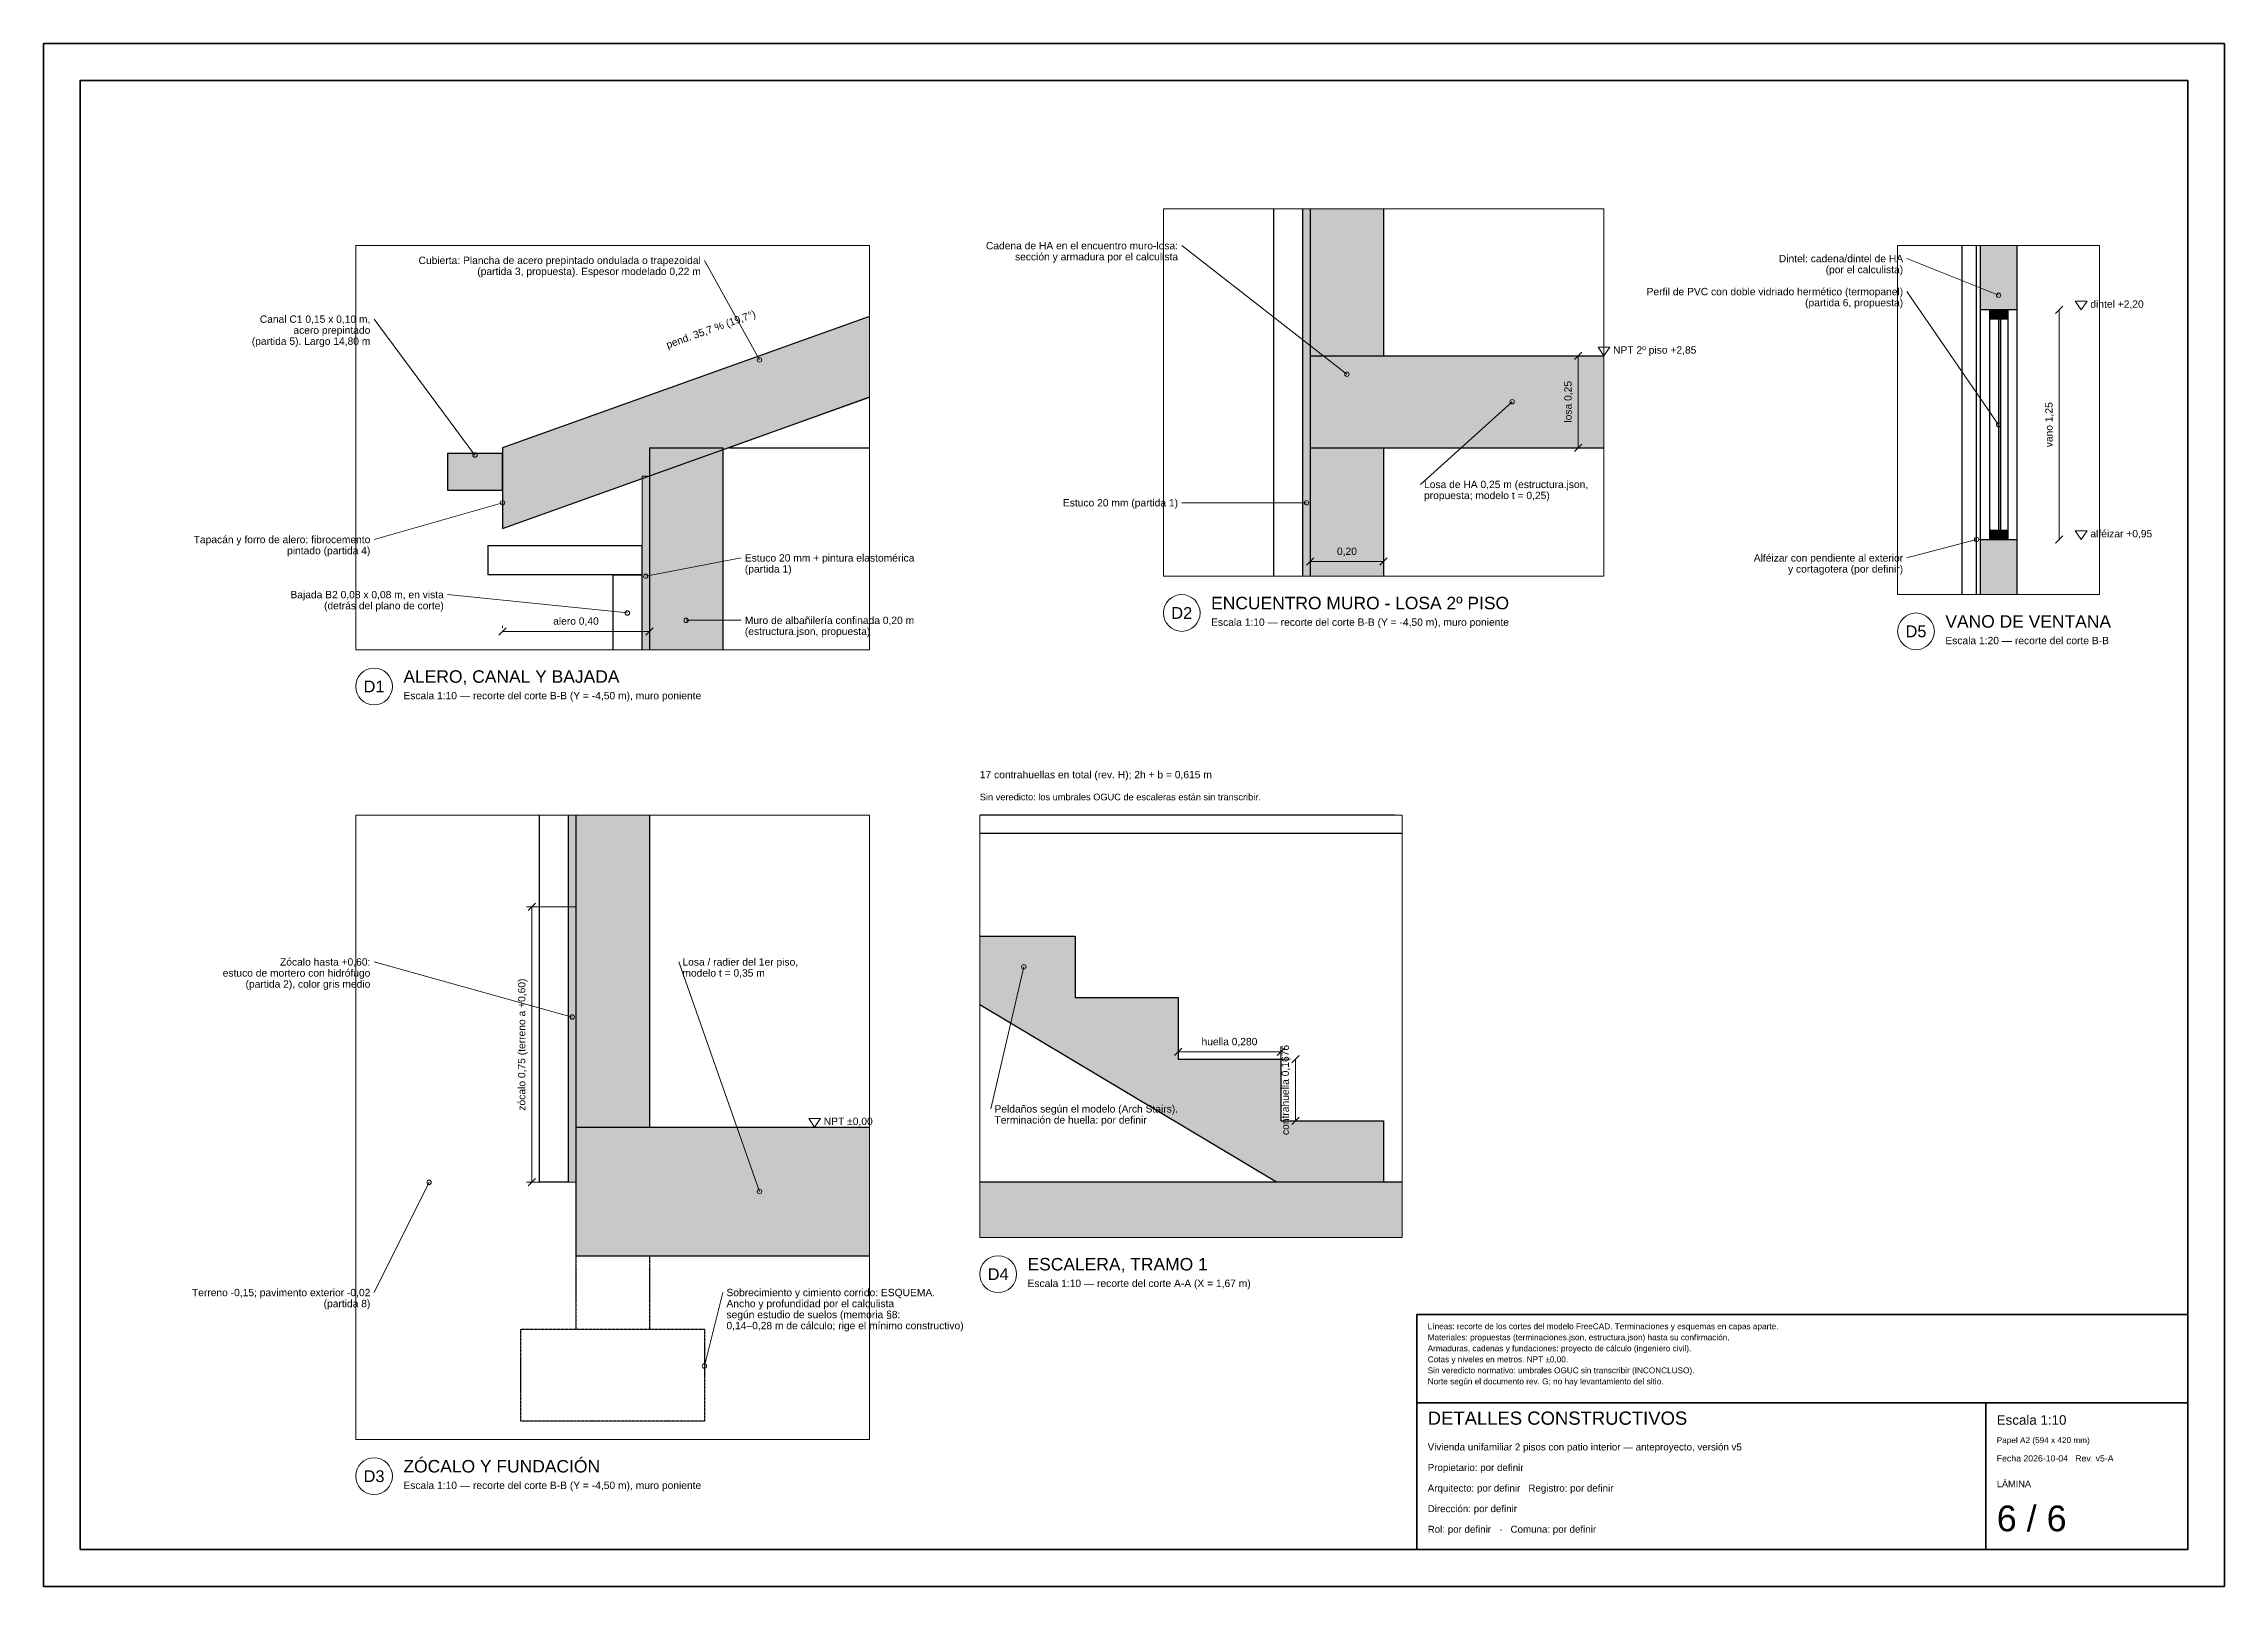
# Paper-space layout 'A2 1-10' of a CAD drawing. Header units: metres, sheet in millimetres. Extents: x 0 to 594, y 0 to 420.
# The model-space entities are those that its viewports show. They can reach past a viewport. Long polylines and large blocks are cut down to what shows.
import ezdxf
from ezdxf.enums import TextEntityAlignment as Align

# ---------------------------------------------------------------- set-up
doc = ezdxf.new("R2010")
doc.units = ezdxf.units.M
doc.header["$LTSCALE"] = 0.5
doc.linetypes.add('DASHED', pattern=[1.524, 1.27, -0.254])
for name, color, linetype, lineweight in [('A-COTA', 1, 'CONTINUOUS', 18), ('A-CUAD', 7, 'CONTINUOUS', 35), ('A-DET-ESQ', 1, 'DASHED', 25), ('A-DET-MARCO', 9, 'Continuous', 13), ('A-DET-NOTA', 7, 'Continuous', 13), ('A-DET-TERM', 2, 'Continuous', 13), ('A-NIVEL', 7, 'Continuous', 18), ('A-SECC', 8, 'Continuous', 50), ('A-TEXT', 7, 'CONTINUOUS', 18), ('A-VIST', 7, 'Continuous', 25)]:
    doc.layers.add(name, color=color, linetype=linetype, lineweight=lineweight)
doc.styles.add('ARQ', font='arial.ttf')

msp = doc.modelspace()

# ---------------------------------------------------------------- hatches: boundary and pattern name
at = {"layer": 'A-DET-TERM'}
for color, points in [(2, [(3.43, 2.75), (3.45, 2.75), (3.45, 3.75), (3.43, 3.75)]), (2, [(1.63, 2.55), (1.65, 2.55), (1.65, 3.0229), (1.63, 3.0229)]), (2, [(1.43, 1.85), (1.45, 1.85), (1.45, 2.1), (1.43, 2.1)]), (8, [(1.43, 1.1), (1.45, 1.1), (1.45, 1.85), (1.43, 1.85)])]:
    msp.add_hatch(color=color, dxfattribs=at).paths.add_polyline_path(points)
at = {"layer": 'A-SECC'}
for points in [[(3.45, 3.75), (3.65, 3.75), (3.65, 3.35), (3.45, 3.35), (3.45, 3.75)], [(5.275, 3.65), (5.375, 3.65), (5.375, 3.475), (5.275, 3.475), (5.275, 3.65)], [(1.25, 2.88), (1.25, 3.1), (2.25, 3.4571), (2.25, 3.2371), (1.25, 2.88)], [(5.3, 3.475), (5.35, 3.475), (5.35, 3.45), (5.3, 3.45), (5.3, 3.475)], [(5.325, 2.875), (5.325, 3.45), (5.33, 3.45), (5.33, 2.875), (5.325, 2.875)], [(3.45, 3.1), (3.45, 3.35), (4.25, 3.35), (4.25, 3.1), (3.45, 3.1)], [(1.65, 3.1), (1.85, 3.1), (1.85, 2.55), (1.65, 2.55), (1.65, 3.1)], [(3.45, 3.1), (3.65, 3.1), (3.65, 2.75), (3.45, 2.75), (3.45, 3.1)], [(1.1, 2.984), (1.1, 3.084), (1.25, 3.084), (1.25, 2.984), (1.1, 2.984)], [(5.3, 2.85), (5.3, 2.875), (5.35, 2.875), (5.35, 2.85), (5.3, 2.85)], [(5.275, 2.85), (5.375, 2.85), (5.375, 2.7), (5.275, 2.7), (5.275, 2.85)], [(1.45, 2.1), (1.65, 2.1), (1.65, 1.25), (1.45, 1.25), (1.45, 2.1)], [(3.3579, 1.1), (2.55, 1.5836), (2.55, 1.7704), (2.81, 1.7704), (2.81, 1.6028), (3.09, 1.6028), (3.09, 1.4352), (3.37, 1.4352), (3.37, 1.2676), (3.44, 1.2676), (3.65, 1.2676), (3.65, 1.1), (3.3579, 1.1)], [(1.45, 0.9), (1.45, 1.25), (2.25, 1.25), (2.25, 0.9), (1.45, 0.9)], [(3.7, 1.1), (3.7, 0.95), (2.55, 0.95), (2.55, 1.1), (3.7, 1.1)]]:
    msp.add_hatch(color=252, dxfattribs=at).paths.add_polyline_path(points)

# ---------------------------------------------------------------- linework, layer by layer
at = {"layer": 'A-COTA'}
for p, q in [((5.475, 3.475), (5.475, 3.475)), ((5.48, 3.465), (5.5, 3.485)), ((5.49, 2.85), (5.49, 3.475)), ((4.15, 3.35), (4.165, 3.35)), ((4.17, 3.34), (4.19, 3.36)), ((4.18, 3.1), (4.18, 3.35)), ((4.15, 3.1), (4.165, 3.1)), ((4.17, 3.09), (4.19, 3.11)), ((5.48, 2.84), (5.5, 2.86)), ((3.44, 2.78), (3.46, 2.8)), ((3.45, 2.8), (3.45, 2.805)), ((3.64, 2.78), (3.66, 2.8)), ((3.65, 2.8), (3.65, 2.805)), ((5.475, 2.85), (5.475, 2.85)), ((3.45, 2.79), (3.65, 2.79)), ((1.25, 2.61), (1.25, 2.615)), ((1.65, 2.61), (1.65, 2.615)), ((1.24, 2.59), (1.26, 2.61)), ((1.25, 2.6), (1.65, 2.6)), ((1.64, 2.59), (1.66, 2.61)), ((1.43, 1.85), (1.315, 1.85)), ((1.32, 1.84), (1.34, 1.86)), ((1.33, 1.1), (1.33, 1.85)), ((3.08, 1.4452), (3.1, 1.4652)), ((3.09, 1.4352), (3.09, 1.4702)), ((3.09, 1.4552), (3.37, 1.4552)), ((3.36, 1.4452), (3.38, 1.4652)), ((3.37, 1.4352), (3.37, 1.4702)), ((3.37, 1.4352), (3.395, 1.4352)), ((3.4, 1.4252), (3.42, 1.4452)), ((3.41, 1.2676), (3.41, 1.4352)), ((3.37, 1.2676), (3.395, 1.2676)), ((3.4, 1.2576), (3.42, 1.2776)), ((1.43, 1.1), (1.315, 1.1)), ((1.32, 1.09), (1.34, 1.11))]:
    msp.add_line(p, q, dxfattribs=at)
at = {"layer": 'A-CUAD'}
for p, q in [((3.74, 0.5), (5.84, 0.5)), ((5.29, 0.1), (5.29, 0.5))]:
    msp.add_line(p, q, dxfattribs=at)
for points in [[(0, 0), (5.94, 0), (5.94, 4.2), (0, 4.2)], [(0.1, 0.1), (5.84, 0.1), (5.84, 4.1), (0.1, 4.1)], [(3.74, 0.1), (5.84, 0.1), (5.84, 0.74), (3.74, 0.74)]]:
    msp.add_lwpolyline(points, close=True, dxfattribs=at)
at = {"layer": 'A-DET-ESQ'}
for p, q in [((1.45, 0.9), (1.45, 0.7)), ((1.65, 0.9), (1.65, 0.7))]:
    msp.add_line(p, q, dxfattribs=at)
msp.add_lwpolyline([(1.3, 0.45), (1.3, 0.7), (1.8, 0.7), (1.8, 0.45)], close=True, dxfattribs=at)
at = {"layer": 'A-DET-MARCO'}
for points in [[(3.05, 2.75), (4.25, 2.75), (4.25, 3.75), (3.05, 3.75)], [(0.85, 2.55), (2.25, 2.55), (2.25, 3.65), (0.85, 3.65)], [(5.05, 2.7), (5.6, 2.7), (5.6, 3.65), (5.05, 3.65)], [(0.85, 0.4), (2.25, 0.4), (2.25, 2.1), (0.85, 2.1)], [(2.55, 0.95), (3.7, 0.95), (3.7, 2.1), (2.55, 2.1)]]:
    msp.add_lwpolyline(points, close=True, dxfattribs=at)
at = {"layer": 'A-DET-NOTA'}
for p, q in [((3.55, 3.3), (3.1, 3.65)), ((1.95, 3.3391), (1.8, 3.61)), ((5.325, 3.515), (5.075, 3.615)), ((5.325, 3.1625), (5.075, 3.525)), ((1.175, 3.08), (0.9, 3.45)), ((4, 3.225), (3.75, 3)), ((1.25, 2.95), (0.9, 2.85)), ((3.44, 2.95), (3.1, 2.95)), ((1.64, 2.75), (1.9, 2.8)), ((5.265, 2.85), (5.075, 2.8)), ((1.59, 2.65), (1.1, 2.7)), ((1.75, 2.63), (1.9, 2.63)), ((1.44, 1.55), (0.9, 1.7)), ((1.95, 1.075), (1.73, 1.7)), ((2.67, 1.6866), (2.58, 1.3)), ((1.05, 1.1), (0.9, 0.8)), ((1.8, 0.6), (1.85, 0.8))]:
    msp.add_line(p, q, dxfattribs=at)
for centre in [(5.325, 3.515), (1.95, 3.3391), (3.55, 3.3), (4, 3.225), (5.325, 3.1625), (1.175, 3.08), (1.25, 2.95), (3.44, 2.95), (5.265, 2.85), (1.64, 2.75), (1.59, 2.65), (1.75, 2.63), (2.67, 1.6866), (1.44, 1.55), (1.05, 1.1), (1.95, 1.075), (1.8, 0.6)]:
    msp.add_circle(centre, 0.006, dxfattribs=at)
at = {"layer": 'A-DET-TERM', "color": 2}
for points in [[(3.43, 2.75), (3.45, 2.75), (3.45, 3.75), (3.43, 3.75)], [(1.63, 2.55), (1.65, 2.55), (1.65, 3.0229), (1.63, 3.0229)], [(1.43, 1.85), (1.45, 1.85), (1.45, 2.1), (1.43, 2.1)]]:
    msp.add_lwpolyline(points, close=True, dxfattribs=at)
at = {"layer": 'A-DET-TERM', "color": 8}
msp.add_lwpolyline([(1.43, 1.1), (1.45, 1.1), (1.45, 1.85), (1.43, 1.85)], close=True, dxfattribs=at)
at = {"layer": 'A-NIVEL'}
for points in [[(5.55, 3.475), (5.566, 3.499), (5.534, 3.499)], [(4.25, 3.35), (4.266, 3.374), (4.234, 3.374)], [(5.55, 2.85), (5.566, 2.874), (5.534, 2.874)], [(2.1, 1.25), (2.116, 1.274), (2.084, 1.274)]]:
    msp.add_lwpolyline(points, close=True, dxfattribs=at)
at = {"layer": 'A-TEXT'}
for centre in [(3.1, 2.65), (5.1, 2.6), (0.9, 2.45), (2.6, 0.85), (0.9, 0.3)]:
    msp.add_circle(centre, 0.05, dxfattribs=at)
at = {"layer": 'A-VIST'}
for p, q in [((3.35, 3.75), (3.35, 2.75)), ((3.43, 2.75), (3.43, 3.75)), ((3.45, 3.75), (3.45, 3.35)), ((3.65, 3.75), (3.65, 3.35)), ((5.225, 3.65), (5.225, 2.7)), ((5.265, 2.7), (5.265, 3.65)), ((5.275, 3.65), (5.275, 3.475)), ((5.375, 3.65), (5.375, 3.475)), ((2.25, 3.4571), (1.25, 3.1)), ((5.275, 3.475), (5.275, 2.85)), ((5.375, 3.475), (5.275, 3.475)), ((5.3, 3.475), (5.3, 3.45)), ((5.35, 3.475), (5.3, 3.475)), ((5.3, 3.45), (5.3, 2.875)), ((5.35, 3.45), (5.3, 3.45)), ((5.325, 3.45), (5.325, 2.875)), ((5.33, 3.45), (5.325, 3.45)), ((5.33, 3.45), (5.33, 2.875)), ((5.35, 3.475), (5.35, 3.45)), ((5.35, 3.45), (5.35, 2.875)), ((5.375, 3.475), (5.375, 2.85)), ((3.45, 3.35), (3.65, 3.35)), ((3.45, 3.35), (3.45, 3.1)), ((3.45, 3.35), (4.25, 3.35)), ((1.25, 2.88), (2.25, 3.2371)), ((2.25, 3.2371), (1.866, 3.1)), ((1.25, 3.1), (1.25, 2.88)), ((1.65, 3.1), (1.65, 2.55)), ((1.65, 3.1), (1.85, 3.1)), ((1.85, 3.1), (1.85, 2.55)), ((1.866, 3.1), (2.25, 3.1)), ((3.45, 3.1), (3.45, 2.75)), ((3.45, 3.1), (3.65, 3.1)), ((3.45, 3.1), (4.25, 3.1)), ((3.65, 3.1), (3.65, 2.75)), ((1.25, 3.084), (1.1, 3.084)), ((1.1, 3.084), (1.1, 2.984)), ((1.25, 2.984), (1.25, 3.084)), ((1.1, 2.984), (1.25, 2.984)), ((5.3, 2.875), (5.3, 2.85)), ((5.3, 2.875), (5.35, 2.875)), ((5.325, 2.875), (5.33, 2.875)), ((5.35, 2.875), (5.35, 2.85)), ((1.21, 2.834), (1.63, 2.834)), ((1.21, 2.834), (1.21, 2.754)), ((1.63, 2.754), (1.63, 2.834)), ((5.275, 2.85), (5.275, 2.7)), ((5.275, 2.85), (5.375, 2.85)), ((5.3, 2.85), (5.35, 2.85)), ((5.375, 2.85), (5.375, 2.7)), ((1.63, 2.754), (1.21, 2.754)), ((1.55, 2.754), (1.63, 2.754)), ((1.55, 2.754), (1.55, 2.55)), ((1.63, 2.55), (1.63, 2.754)), ((1.35, 2.1), (1.35, 1.1)), ((1.43, 1.1), (1.43, 2.1)), ((1.45, 2.1), (1.45, 1.25)), ((1.65, 2.1), (1.65, 1.25)), ((3.68, 2.1), (2.55, 2.1)), ((3.68, 2.1), (2.55, 2.1)), ((3.7, 2.05), (2.55, 2.05)), ((3.7, 2.05), (2.55, 2.05)), ((2.55, 1.7704), (2.81, 1.7704)), ((2.81, 1.7704), (2.81, 1.6028)), ((3.3579, 1.1), (2.55, 1.5836)), ((2.81, 1.6028), (3.09, 1.6028)), ((3.09, 1.6028), (3.09, 1.4352)), ((3.09, 1.4352), (3.37, 1.4352)), ((3.37, 1.4352), (3.37, 1.2676)), ((1.45, 1.25), (1.65, 1.25)), ((1.45, 1.25), (1.45, 0.9)), ((1.45, 1.25), (2.25, 1.25)), ((3.37, 1.2676), (3.65, 1.2676)), ((3.65, 1.2676), (3.65, 1.1)), ((1.43, 1.1), (1.35, 1.1)), ((3.7, 1.1), (2.55, 1.1)), ((3.65, 1.1), (3.3579, 1.1)), ((1.45, 0.9), (2.25, 0.9))]:
    msp.add_line(p, q, dxfattribs=at)

# ---------------------------------------------------------------- texts
at = {"layer": 'A-COTA', "style": 'ARQ'}
for s, p in [('losa 0,25', (4.168, 3.225)), ('vano 1,25', (5.478, 3.1625)), ('zócalo 0,75 (terreno a +0,60)', (1.318, 1.475)), ('contrahuella 0,1676', (3.398, 1.3514))]:
    msp.add_text(s, height=0.02, rotation=90, dxfattribs=at).set_placement(p, align=Align.BOTTOM_CENTER)
for s, p in [('0,20', (3.55, 2.802)), ('alero 0,40', (1.45, 2.612)), ('huella 0,280', (3.23, 1.4672))]:
    msp.add_text(s, height=0.02, dxfattribs=at).set_placement(p, align=Align.BOTTOM_CENTER)
at = {"layer": 'A-NIVEL', "style": 'ARQ'}
for s, p in [('dintel +2,20', (5.575, 3.481)), ('NPT 2º piso +2,85', (4.275, 3.356)), ('alféizar +0,95', (5.575, 2.856)), ('NPT ±0,00', (2.125, 1.256))]:
    msp.add_text(s, height=0.02, dxfattribs=at).set_placement(p)
at = {"layer": 'A-TEXT', "style": 'ARQ'}
for s, p in [('Cadena de HA en el encuentro muro-losa:', (3.09, 3.65)), ('sección y armadura por el calculista', (3.09, 3.62)), ('Dintel: cadena/dintel de HA', (5.065, 3.615)), ('Cubierta: Plancha de acero prepintado ondulada o trapezoidal', (1.79, 3.61)), ('(partida 3, propuesta). Espesor modelado 0,22 m', (1.79, 3.58)), ('(por el calculista)', (5.065, 3.585)), ('Perfil de PVC con doble vidriado hermético (termopanel)', (5.065, 3.525)), ('(partida 6, propuesta)', (5.065, 3.495)), ('Canal C1 0,15 x 0,10 m,', (0.89, 3.45)), ('(partida 5). Largo 14,80 m', (0.89, 3.39)), ('acero prepintado', (0.89, 3.42)), ('Estuco 20 mm (partida 1)', (3.09, 2.95)), ('Tapacán y forro de alero: fibrocemento', (0.89, 2.85)), ('pintado (partida 4)', (0.89, 2.82)), ('Alféizar con pendiente al exterior', (5.065, 2.8)), ('y cortagotera (por definir)', (5.065, 2.77)), ('Bajada B2 0,08 x 0,08 m, en vista', (1.09, 2.7)), ('(detrás del plano de corte)', (1.09, 2.67)), ('estuco de mortero con hidrófugo', (0.89, 1.67)), ('Zócalo hasta +0,60:', (0.89, 1.7)), ('(partida 2), color gris medio', (0.89, 1.64)), ('Terreno -0,15; pavimento exterior -0,02', (0.89, 0.8)), ('(partida 8)', (0.89, 0.77))]:
    msp.add_text(s, height=0.02, dxfattribs=at).set_placement(p, align=Align.MIDDLE_RIGHT)
msp.add_text('pend. 35,7 % (19,7°)', height=0.02, rotation=19.65382, dxfattribs=at).set_placement((1.7, 3.37))
for s, p in [('propuesta; modelo t = 0,25)', (3.76, 2.97)), ('Losa de HA 0,25 m (estructura.json,', (3.76, 3)), ('Estuco 20 mm + pintura elastomérica', (1.91, 2.8)), ('(partida 1)', (1.91, 2.77)), ('Muro de albañilería confinada 0,20 m', (1.91, 2.63)), ('(estructura.json, propuesta)', (1.91, 2.6)), ('modelo t = 0,35 m', (1.74, 1.67)), ('Losa / radier del 1er piso,', (1.74, 1.7)), ('Peldaños según el modelo (Arch Stairs).', (2.59, 1.3)), ('Terminación de huella: por definir', (2.59, 1.27)), ('Ancho y profundidad por el calculista', (1.86, 0.77)), ('Sobrecimiento y cimiento corrido: ESQUEMA.', (1.86, 0.8)), ('según estudio de suelos (memoria §8:', (1.86, 0.74)), ('0,14–0,28 m de cálculo; rige el mínimo constructivo)', (1.86, 0.71))]:
    msp.add_text(s, height=0.02, dxfattribs=at).set_placement(p, align=Align.MIDDLE_LEFT)
for s, height, p in [('ENCUENTRO MURO - LOSA 2º PISO', 0.034, (3.18, 2.66)), ('VANO DE VENTANA', 0.034, (5.18, 2.61)), ('ALERO, CANAL Y BAJADA', 0.034, (0.98, 2.46)), ('17 contrahuellas en total (rev. H); 2h + b = 0,615 m', 0.02, (2.55, 2.2)), ('ESCALERA, TRAMO 1', 0.034, (2.68, 0.86)), ('Líneas: recorte de los cortes del modelo FreeCAD. Terminaciones y esquemas en capas aparte.', 0.016, (3.77, 0.7)), ('Armaduras, cadenas y fundaciones: proyecto de cálculo (ingeniero civil).', 0.016, (3.77, 0.64)), ('Materiales: propuestas (terminaciones.json, estructura.json) hasta su confirmación.', 0.016, (3.77, 0.67)), ('Sin veredicto normativo: umbrales OGUC sin transcribir (INCONCLUSO).', 0.016, (3.77, 0.58)), ('Cotas y niveles en metros. NPT ±0,00.', 0.016, (3.77, 0.61)), ('Norte según el documento rev. G; no hay levantamiento del sitio.', 0.016, (3.77, 0.55)), ('DETALLES CONSTRUCTIVOS', 0.036, (3.77, 0.44)), ('Escala 1:10', 0.026, (5.32, 0.44)), ('Vivienda unifamiliar 2 pisos con patio interior — anteproyecto, versión v5', 0.019, (3.77, 0.37)), ('Papel A2 (594 x 420 mm)', 0.016, (5.32, 0.39)), ('Fecha 2026-10-04   Rev. v5-A', 0.017, (5.32, 0.34)), ('ZÓCALO Y FUNDACIÓN', 0.034, (0.98, 0.31)), ('Propietario: por definir', 0.019, (3.77, 0.314)), ('Arquitecto: por definir   Registro: por definir', 0.019, (3.77, 0.258)), ('LÁMINA', 0.018, (5.32, 0.27)), ('Dirección: por definir', 0.019, (3.77, 0.202)), ('6 / 6', 0.07, (5.32, 0.15)), ('Rol: por definir   ·   Comuna: por definir', 0.019, (3.77, 0.146))]:
    msp.add_text(s, height=height, dxfattribs=at).set_placement(p)
for s, p in [('D2', (3.1, 2.65)), ('D5', (5.1, 2.6)), ('D1', (0.9, 2.45)), ('D4', (2.6, 0.85)), ('D3', (0.9, 0.3))]:
    msp.add_text(s, height=0.032, dxfattribs=at).set_placement(p, align=Align.MIDDLE_CENTER)
at = {"layer": 'A-TEXT', "color": 8, "style": 'ARQ'}
for s, height, p in [('Escala 1:10 — recorte del corte B-B (Y = -4,50 m), muro poniente', 0.02, (3.18, 2.615)), ('Escala 1:20 — recorte del corte B-B', 0.02, (5.18, 2.565)), ('Escala 1:10 — recorte del corte B-B (Y = -4,50 m), muro poniente', 0.02, (0.98, 2.415)), ('Sin veredicto: los umbrales OGUC de escaleras están sin transcribir.', 0.018, (2.55, 2.14)), ('Escala 1:10 — recorte del corte A-A (X = 1,67 m)', 0.02, (2.68, 0.815)), ('Escala 1:10 — recorte del corte B-B (Y = -4,50 m), muro poniente', 0.02, (0.98, 0.265))]:
    msp.add_text(s, height=height, dxfattribs=at).set_placement(p)

psp = doc.layouts.new('A2 1-10')

# ---------------------------------------------------------------- viewports
at = {"layer": 'VIEWPORTS'}
psp.add_viewport(center=(297, 210), size=(594, 420), view_center_point=(2.97, 2.1), view_height=4.2, dxfattribs=at)

doc.saveas('drawing.dxf')
